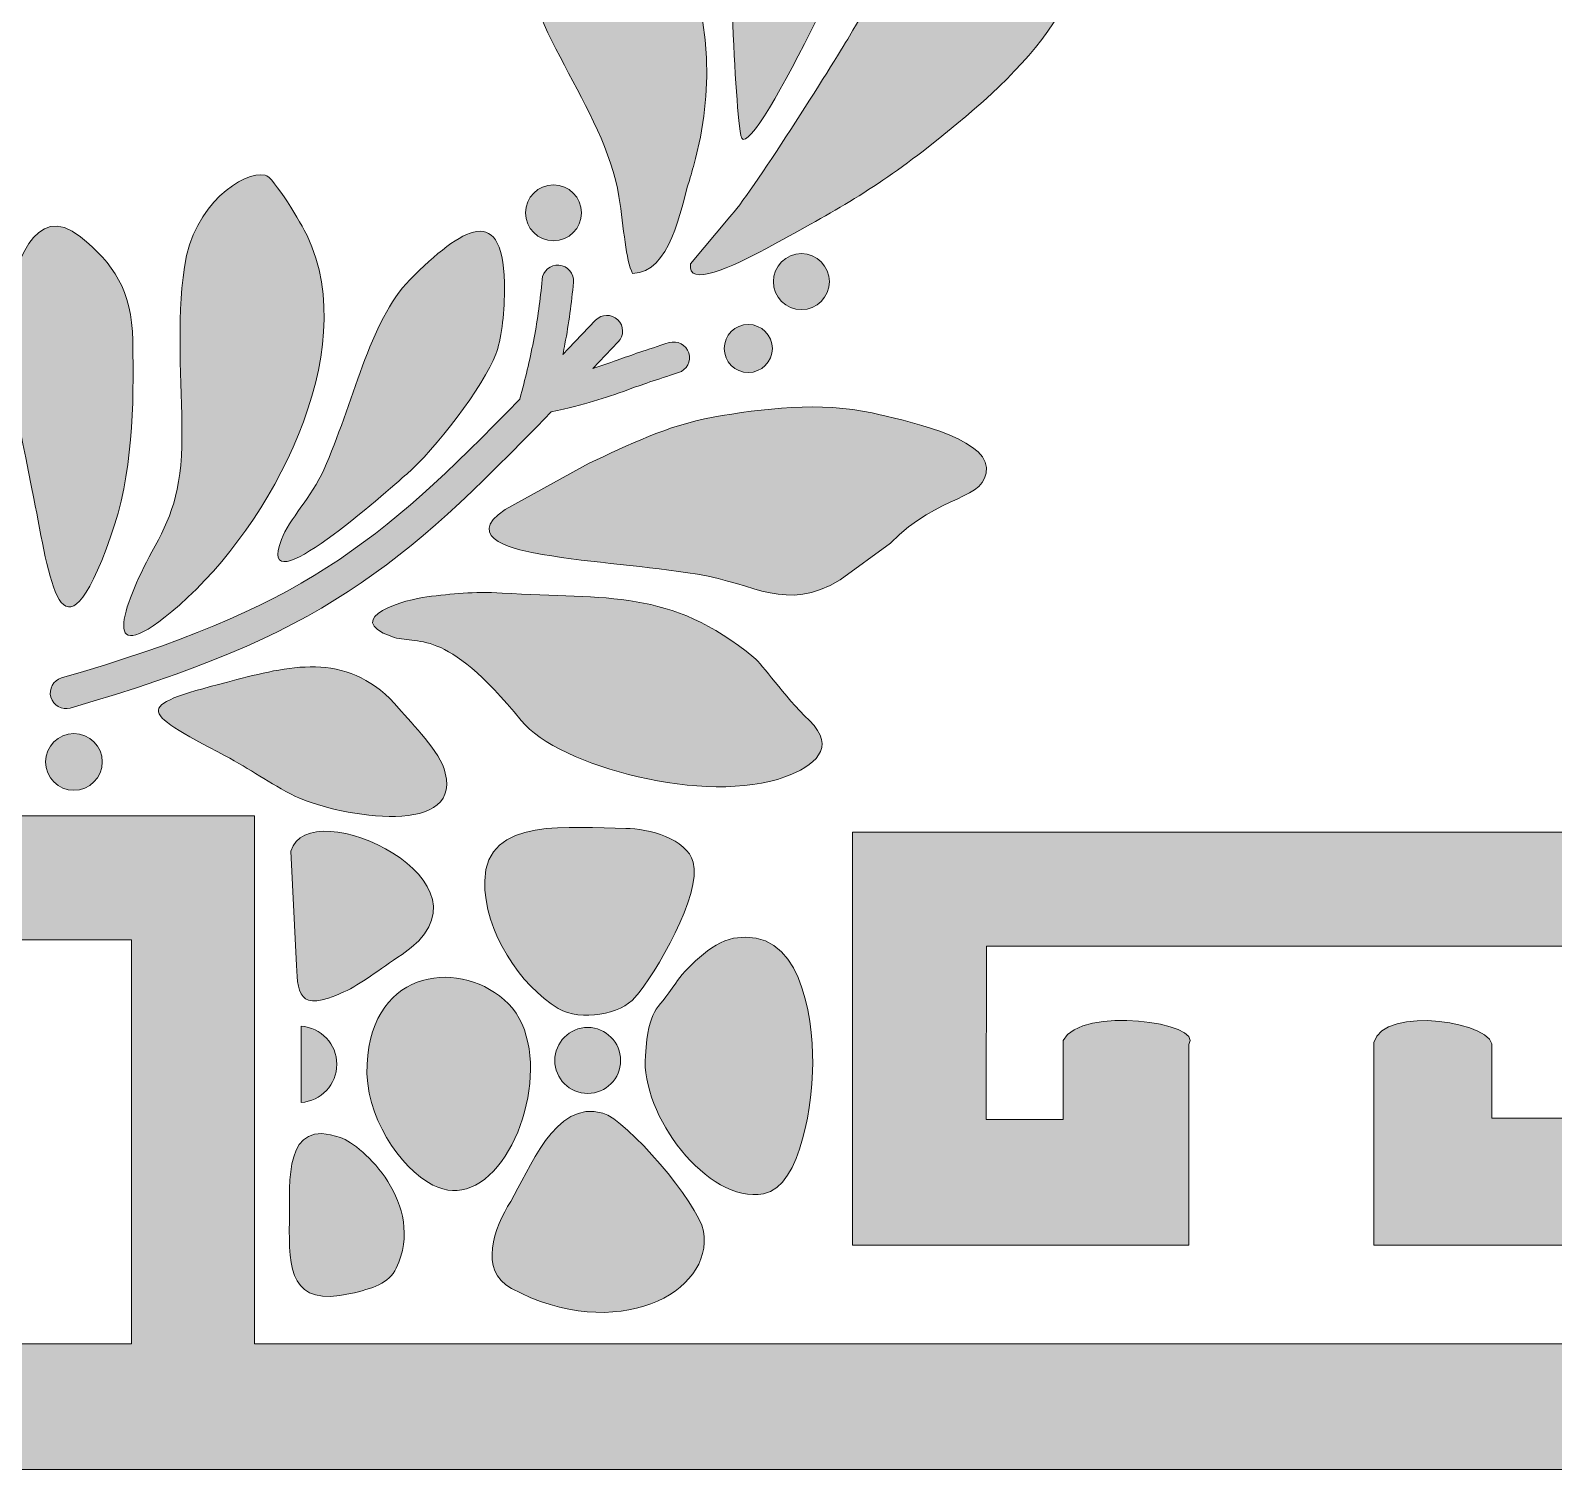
# Model space of a CAD drawing. Header units: inches. Extents: x -184 to 779, y -61 to 902.
# Drawn here: x 115 to 320.1, y -60.8 to 133 of the extents above; entities that cross this region are included whole.
import ezdxf

# ---------------------------------------------------------------- set-up
doc = ezdxf.new("R2010")
doc.units = ezdxf.units.IN
doc.header["$MEASUREMENT"] = 0
doc.layers.add('图层 1', color=7, linetype='Continuous')

# ---------------------------------------------------------------- blocks, each defined once
blk = doc.blocks.new('block 2')
at = {"layer": '图层 1', "true_color": 0xffffff}
h = blk.add_hatch(color=7, dxfattribs=at)
h.dxf.hatch_style = 2
edge = h.paths.add_edge_path()
edge.add_spline(control_points=[(145.19, 27.22), (145.19, 27.22), (75.01, 27.22), (75.01, 27.22), (80.39, 20.59), (79.81, 18.74), (81.5, 10.53), (81.5, 10.53), (128.64, 10.53), (128.64, 10.53), (128.64, 10.53), (128.64, -43.85), (128.64, -43.85), (128.64, -43.85), (-3.48, -43.85), (-3.48, -43.85), (-3.48, -43.85), (-3.48, -30.03), (-3.48, -30.03), (-3.48, -28.47), (-4.75, -27.2), (-6.31, -27.2), (-6.31, -27.2), (-15.21, -27.2), (-15.21, -27.2), (-16.77, -27.2), (-18.04, -28.47), (-18.04, -30.03), (-18.04, -30.03), (-18.04, -43.85), (-18.04, -43.85), (-18.04, -43.85), (-167.01, -43.85), (-167.01, -43.85), (-167.01, -43.85), (-167.01, 104.8), (-167.01, 104.8), (-167.01, 104.8), (-153.7, 104.8), (-153.7, 104.8), (-152.15, 104.8), (-150.88, 106.07), (-150.88, 107.62), (-150.88, 107.62), (-150.88, 116.54), (-150.88, 116.54), (-150.88, 118.08), (-152.15, 119.36), (-153.7, 119.36), (-153.7, 119.36), (-167.01, 119.36), (-167.01, 119.36), (-167.01, 119.36), (-167.01, 251.48), (-167.01, 251.48), (-167.01, 251.48), (-113.15, 251.48), (-113.15, 251.48), (-113.15, 251.48), (-113.15, 204.33), (-113.15, 204.33), (-104.94, 202.65), (-103.08, 203.23), (-96.46, 197.85), (-96.46, 197.85), (-96.46, 268.03), (-96.46, 268.03), (-96.46, 268.03), (-167.01, 268.03), (-167.01, 268.03), (-167.01, 268.03), (-167.01, 901.77), (-167.01, 901.77), (-167.01, 901.77), (-183.96, 901.77), (-183.96, 901.77), (-183.96, 901.77), (-183.96, -52.32), (-183.96, -52.32), (-183.96, -52.32), (-183.96, -60.8), (-183.96, -60.8), (-183.96, -60.8), (-175.49, -60.8), (-175.49, -60.8), (-175.49, -60.8), (778.94, -60.8), (778.94, -60.8), (778.94, -60.8), (778.94, -43.85), (778.94, -43.85), (778.94, -43.85), (145.19, -43.85), (145.19, -43.85), (145.19, -43.85), (145.19, 27.22), (145.19, 27.22)], knot_values=[0, 0, 0, 0, 1, 1, 1, 2, 2, 2, 3, 3, 3, 4, 4, 4, 5, 5, 5, 6, 6, 6, 7, 7, 7, 8, 8, 8, 9, 9, 9, 10, 10, 10, 11, 11, 11, 12, 12, 12, 13, 13, 13, 14, 14, 14, 15, 15, 15, 16, 16, 16, 17, 17, 17, 18, 18, 18, 19, 19, 19, 20, 20, 20, 21, 21, 21, 22, 22, 22, 23, 23, 23, 24, 24, 24, 25, 25, 25, 26, 26, 26, 27, 27, 27, 28, 28, 28, 29, 29, 29, 30, 30, 30, 31, 31, 31, 32, 32, 32, 32], degree=3, periodic=1)
h = blk.add_hatch(color=7, dxfattribs=at)
h.dxf.hatch_style = 2
edge = h.paths.add_edge_path()
edge.add_spline(control_points=[(71.97, 148.2), (79.83, 158.59), (87.25, 169.36), (95.6, 179.25), (100.18, 184.68), (104.87, 190.75), (109.4, 196.15), (115.44, 203.32), (121.42, 209.71), (128.37, 217.23), (130.55, 219.99), (133.39, 220.91), (132.86, 224.5), (127.17, 226.16), (125.23, 220.29), (122.49, 217.78), (119.26, 214.81), (105.06, 199.44), (102.95, 196.36), (98.54, 190.8), (93.96, 185.74), (89.41, 180.33), (75.35, 163.56), (60.12, 142.11), (48.06, 126.04), (24.26, 94.31), (8.22, 66.37), (-4.83, 29.39), (-7.44, 22), (-10, 14.62), (-12.77, 7.36), (-13.66, 5.03), (-15.2, -0.32), (-12.87, -2.15), (-11.55, -3.19), (-5.79, -2.79), (-3.79, -2.14), (-0.34, -1.03), (-0.52, 1.54), (0.69, 5.08), (6.06, 21.74), (11.18, 38.8), (17.63, 55.25), (21.27, 64.53), (25.34, 73.62), (30.1, 82.34), (38.05, 96.86), (46.34, 110.81), (55.26, 124.94), (60.35, 133.03), (66.2, 140.58), (71.97, 148.2)], knot_values=[0, 0, 0, 0, 1, 1, 1, 2, 2, 2, 3, 3, 3, 4, 4, 4, 5, 5, 5, 6, 6, 6, 7, 7, 7, 8, 8, 8, 9, 9, 9, 10, 10, 10, 11, 11, 11, 12, 12, 12, 13, 13, 13, 14, 14, 14, 15, 15, 15, 16, 16, 16, 17, 17, 17, 17], degree=3, periodic=1)
h = blk.add_hatch(color=7, dxfattribs=at)
h.dxf.hatch_style = 2
edge = h.paths.add_edge_path()
edge.add_spline(control_points=[(230.31, 154.82), (232.77, 161.44), (232.7, 166.25), (232.64, 173.12), (232.51, 186.1), (223.48, 209.52), (211.93, 183.31), (209.28, 177.29), (208.57, 165.81), (208.8, 155.9), (208.99, 148.42), (209.72, 124.34), (210.64, 118.85), (211.55, 113.48), (228.37, 149.62), (230.31, 154.82)], knot_values=[0, 0, 0, 0, 1, 1, 1, 2, 2, 2, 3, 3, 3, 4, 4, 4, 5, 5, 5, 5], degree=3, periodic=1)
h = blk.add_hatch(color=7, dxfattribs=at)
h.dxf.hatch_style = 2
edge = h.paths.add_edge_path()
edge.add_spline(control_points=[(258.99, 156.64), (258.99, 161.81), (259.53, 169.97), (252.04, 166.06), (246.43, 163.12), (243.43, 160.41), (239.88, 155.88), (236.14, 151.11), (230.33, 140.77), (225.27, 132.2), (223.15, 128.62), (211.69, 110.43), (209.18, 107.9), (209.18, 107.9), (203.9, 101.56), (203.9, 101.56), (203.33, 98.28), (209.53, 101.16), (214.03, 103.6), (222.7, 108.32), (228.16, 111.24), (235.9, 117.31), (250.02, 128.41), (258.99, 137.66), (258.99, 156.64)], knot_values=[0, 0, 0, 0, 1, 1, 1, 2, 2, 2, 3, 3, 3, 4, 4, 4, 5, 5, 5, 6, 6, 6, 7, 7, 7, 8, 8, 8, 8], degree=3, periodic=1)
h = blk.add_hatch(color=7, dxfattribs=at)
h.dxf.hatch_style = 2
edge = h.paths.add_edge_path()
edge.add_spline(control_points=[(196.09, 100.28), (201.16, 100.26), (202.52, 108.98), (203.73, 112.8), (204.04, 113.8), (204.32, 114.78), (204.57, 115.75), (212.54, 147.02), (186.64, 163.75), (182.95, 154.37), (181.9, 151.7), (181.23, 149.28), (181.17, 146.02), (180.95, 133.84), (192.31, 122.82), (194.25, 110.61), (194.93, 106.35), (195.16, 101.99), (196.09, 100.28)], knot_values=[0, 0, 0, 0, 1, 1, 1, 2, 2, 2, 3, 3, 3, 4, 4, 4, 5, 5, 5, 6, 6, 6, 6], degree=3, periodic=1)
h = blk.add_hatch(color=7, dxfattribs=at)
h.dxf.hatch_style = 2
edge = h.paths.add_edge_path()
edge.add_spline(control_points=[(135.08, 55.62), (147.37, 66.36), (159.82, 89.52), (152.28, 105.37), (151.61, 106.78), (147.75, 113.3), (146.63, 113.52), (143.69, 114.08), (136.98, 109.62), (135.75, 101.13), (134.67, 93.6), (135.42, 85.83), (135.42, 78.45), (135.42, 70.59), (133.83, 67.27), (131.39, 62.77), (127.5, 55.59), (123.9, 45.85), (135.08, 55.62)], knot_values=[0, 0, 0, 0, 1, 1, 1, 2, 2, 2, 3, 3, 3, 4, 4, 4, 5, 5, 5, 6, 6, 6, 6], degree=3, periodic=1)
h = blk.add_hatch(color=7, dxfattribs=at)
h.dxf.hatch_style = 2
edge = h.paths.add_edge_path()
edge.add_spline(control_points=[(181.67, 108.43), (181.67, 106.35), (183.36, 104.66), (185.44, 104.66), (187.52, 104.66), (189.21, 106.35), (189.21, 108.43), (189.21, 110.51), (187.52, 112.2), (185.44, 112.2), (183.36, 112.2), (181.67, 110.51), (181.67, 108.43)], knot_values=[0, 0, 0, 0, 1, 1, 1, 2, 2, 2, 3, 3, 3, 4, 4, 4, 4], degree=3, periodic=1)
h = blk.add_hatch(color=7, dxfattribs=at)
h.dxf.hatch_style = 2
edge = h.paths.add_edge_path()
edge.add_spline(control_points=[(125.83, 64.82), (128.83, 73.24), (128.97, 82.32), (128.81, 91.22), (128.69, 98.08), (126.19, 101.56), (121.79, 105.19), (115.58, 110.29), (112.75, 100.86), (111.88, 95.73), (111.14, 91.37), (113.6, 79.31), (115.49, 69.95), (117.57, 59.58), (119.07, 45.83), (125.83, 64.82)], knot_values=[0, 0, 0, 0, 1, 1, 1, 2, 2, 2, 3, 3, 3, 4, 4, 4, 5, 5, 5, 5], degree=3, periodic=1)
h = blk.add_hatch(color=7, dxfattribs=at)
h.dxf.hatch_style = 2
edge = h.paths.add_edge_path()
edge.add_spline(control_points=[(165.68, 73.23), (169.41, 76.41), (176.07, 85.17), (177.69, 89.41), (178.4, 91.26), (178.81, 94.6), (178.84, 97.9), (178.94, 110.26), (173.12, 106.43), (166.1, 99.41), (160.68, 94.01), (158.38, 82.42), (154.53, 73.84), (152.9, 70.2), (149.85, 67.15), (148.82, 64.45), (145.19, 54.91), (163.19, 71.11), (165.68, 73.23)], knot_values=[0, 0, 0, 0, 1, 1, 1, 2, 2, 2, 3, 3, 3, 4, 4, 4, 5, 5, 5, 6, 6, 6, 6], degree=3, periodic=1)
h = blk.add_hatch(color=7, dxfattribs=at)
h.dxf.hatch_style = 2
edge = h.paths.add_edge_path()
edge.add_spline(control_points=[(215.04, 99.16), (215.04, 97.09), (216.73, 95.39), (218.81, 95.39), (220.89, 95.39), (222.58, 97.09), (222.58, 99.16), (222.58, 101.24), (220.89, 102.93), (218.81, 102.93), (216.73, 102.92), (215.04, 101.24), (215.04, 99.16)], knot_values=[0, 0, 0, 0, 1, 1, 1, 2, 2, 2, 3, 3, 3, 4, 4, 4, 4], degree=3, periodic=1)
h = blk.add_hatch(color=7, dxfattribs=at)
h.dxf.hatch_style = 2
edge = h.paths.add_edge_path()
edge.add_spline(control_points=[(185.11, 81.62), (189.85, 82.61), (192.2, 83.45), (195.44, 84.6), (197.24, 85.25), (199.33, 85.99), (202.27, 86.91), (203.38, 87.25), (204, 88.44), (203.65, 89.56), (203.31, 90.67), (202.12, 91.29), (201.01, 90.95), (197.95, 89.99), (195.84, 89.24), (194.03, 88.6), (192.86, 88.18), (191.81, 87.81), (190.72, 87.45), (190.72, 87.45), (194.15, 91.04), (194.15, 91.04), (194.96, 91.88), (194.94, 93.22), (194.1, 94.03), (193.25, 94.84), (191.92, 94.82), (191.11, 93.97), (191.11, 93.97), (187.46, 90.16), (187.46, 90.16), (187.46, 90.16), (186.7, 89.37), (186.7, 89.37), (186.8, 89.85), (186.89, 90.32), (186.98, 90.79), (187.5, 93.52), (187.89, 96.27), (188.12, 99.08), (188.22, 100.25), (187.35, 101.27), (186.18, 101.37), (185.02, 101.46), (183.99, 100.6), (183.9, 99.43), (183.68, 96.73), (183.31, 94.12), (182.83, 91.58), (182.34, 89.02), (181.74, 86.47), (181.05, 83.91), (181.05, 83.91), (180.9, 83.34), (180.9, 83.34), (161.86, 63.69), (151.3, 55.05), (119.22, 45.8), (118.11, 45.48), (117.46, 44.32), (117.78, 43.2), (118.1, 42.07), (119.26, 41.43), (120.39, 41.75), (154.22, 51.5), (164.78, 60.54), (185.11, 81.62)], knot_values=[0, 0, 0, 0, 1, 1, 1, 2, 2, 2, 3, 3, 3, 4, 4, 4, 5, 5, 5, 6, 6, 6, 7, 7, 7, 8, 8, 8, 9, 9, 9, 10, 10, 10, 11, 11, 11, 12, 12, 12, 13, 13, 13, 14, 14, 14, 15, 15, 15, 16, 16, 16, 17, 17, 17, 18, 18, 18, 19, 19, 19, 20, 20, 20, 21, 21, 21, 22, 22, 22, 22], degree=3, periodic=1)
h = blk.add_hatch(color=7, dxfattribs=at)
h.dxf.hatch_style = 2
edge = h.paths.add_edge_path()
edge.add_spline(control_points=[(211.66, 93.4), (209.87, 93.4), (208.42, 91.94), (208.42, 90.16), (208.42, 88.38), (209.87, 86.92), (211.66, 86.92), (213.44, 86.92), (214.9, 88.38), (214.9, 90.16), (214.9, 91.94), (213.44, 93.4), (211.66, 93.4)], knot_values=[0, 0, 0, 0, 1, 1, 1, 2, 2, 2, 3, 3, 3, 4, 4, 4, 4], degree=3, periodic=1)
h = blk.add_hatch(color=7, dxfattribs=at)
h.dxf.hatch_style = 2
edge = h.paths.add_edge_path()
edge.add_spline(control_points=[(230.79, 63.93), (237.34, 70.73), (243.9, 69.62), (243.71, 74.14), (243.55, 78.16), (232.61, 80.53), (228.35, 81.48), (221.48, 83.02), (213.47, 82.08), (206.92, 80.9), (200.64, 79.76), (195.53, 77.18), (190.26, 74.7), (190.26, 74.7), (178.92, 68.48), (178.92, 68.48), (173.08, 64.57), (180.65, 62.97), (183.9, 62.43), (190.87, 61.27), (198.02, 60.87), (204.82, 59.77), (212.68, 58.5), (216.61, 54.59), (224.03, 58.99), (224.03, 58.99), (230.79, 63.93), (230.79, 63.93)], knot_values=[0, 0, 0, 0, 1, 1, 1, 2, 2, 2, 3, 3, 3, 4, 4, 4, 5, 5, 5, 6, 6, 6, 7, 7, 7, 8, 8, 8, 9, 9, 9, 9], degree=3, periodic=1)
h = blk.add_hatch(color=7, dxfattribs=at)
h.dxf.hatch_style = 2
edge = h.paths.add_edge_path()
edge.add_spline(control_points=[(219.89, 40.06), (216.37, 43.47), (213.57, 47.61), (212.43, 48.54), (201.07, 57.88), (192.78, 56.38), (178.53, 57.23), (174.57, 57.46), (171.91, 57.13), (168.37, 56.73), (165.84, 56.43), (156.67, 53.87), (163.66, 51.36), (167.17, 50.12), (170.6, 52.98), (181.1, 40.07), (186.17, 33.83), (206.14, 28.6), (216.6, 32.48), (220.49, 33.92), (223.69, 36.37), (219.89, 40.06)], knot_values=[0, 0, 0, 0, 1, 1, 1, 2, 2, 2, 3, 3, 3, 4, 4, 4, 5, 5, 5, 6, 6, 6, 7, 7, 7, 7], degree=3, periodic=1)
h = blk.add_hatch(color=7, dxfattribs=at)
h.dxf.hatch_style = 2
edge = h.paths.add_edge_path()
edge.add_spline(control_points=[(141.25, 35.31), (144.61, 33.53), (147.16, 31.64), (150.7, 29.85), (155.18, 27.58), (173.1, 23.87), (170.88, 32.99), (170.16, 35.96), (166.43, 39.56), (164.64, 41.68), (158.12, 49.4), (150.33, 47.51), (142.81, 45.57), (128.79, 41.96), (129.25, 41.67), (141.25, 35.31)], knot_values=[0, 0, 0, 0, 1, 1, 1, 2, 2, 2, 3, 3, 3, 4, 4, 4, 5, 5, 5, 5], degree=3, periodic=1)
h = blk.add_hatch(color=7, dxfattribs=at)
h.dxf.hatch_style = 2
edge = h.paths.add_edge_path()
edge.add_spline(control_points=[(117.06, 34.5), (117.06, 32.38), (118.77, 30.67), (120.88, 30.67), (122.98, 30.67), (124.7, 32.38), (124.7, 34.5), (124.7, 36.6), (122.98, 38.31), (120.88, 38.31), (118.77, 38.31), (117.06, 36.59), (117.06, 34.5)], knot_values=[0, 0, 0, 0, 1, 1, 1, 2, 2, 2, 3, 3, 3, 4, 4, 4, 4], degree=3, periodic=1)
h = blk.add_hatch(color=7, dxfattribs=at)
h.dxf.hatch_style = 2
edge = h.paths.add_edge_path()
edge.add_spline(control_points=[(165.06, 8.58), (179.52, 18.16), (152.32, 30.72), (150.1, 22.47), (150.1, 22.47), (150.79, 7.99), (150.79, 7.99), (151.01, 3.31), (150.92, 0.58), (157.24, 3.52), (159.54, 4.58), (161.88, 6.47), (165.06, 8.58)], knot_values=[0, 0, 0, 0, 1, 1, 1, 2, 2, 2, 3, 3, 3, 4, 4, 4, 4], degree=3, periodic=1)
h = blk.add_hatch(color=7, dxfattribs=at)
h.dxf.hatch_style = 2
edge = h.paths.add_edge_path()
edge.add_spline(control_points=[(204.25, 21), (203.38, 24.13), (198.24, 25.54), (195.16, 25.54), (187.82, 25.54), (176.33, 27.27), (176.18, 18.49), (176.06, 11.62), (181.01, 4.36), (186.08, 1.29), (189.14, -0.57), (194.56, 0.6), (196.4, 2.75), (199.19, 6), (205.46, 16.65), (204.25, 21)], knot_values=[0, 0, 0, 0, 1, 1, 1, 2, 2, 2, 3, 3, 3, 4, 4, 4, 5, 5, 5, 5], degree=3, periodic=1)
h = blk.add_hatch(color=7, dxfattribs=at)
h.dxf.hatch_style = 2
edge = h.paths.add_edge_path()
edge.add_spline(control_points=[(295.87, -3.31), (295.87, -3.31), (295.87, -30.59), (295.87, -30.59), (295.87, -30.59), (346.46, -30.59), (346.46, -30.59), (346.46, -30.59), (346.46, 25.02), (346.46, 25.02), (346.46, 25.02), (225.7, 25.02), (225.7, 25.02), (225.7, 25.02), (225.7, -30.59), (225.7, -30.59), (225.7, -30.59), (270.98, -30.59), (270.98, -30.59), (270.98, -30.59), (270.98, -3.57), (270.98, -3.57), (273.05, -0.58), (256.47, 1.71), (254.03, -3.04), (254.03, -3.04), (254.03, -13.64), (254.03, -13.64), (254.03, -13.64), (243.7, -13.64), (243.7, -13.64), (243.7, -13.64), (243.71, 9.67), (243.71, 9.67), (243.71, 9.67), (331.89, 9.67), (331.89, 9.67), (331.89, 9.67), (331.89, -13.5), (331.89, -13.5), (331.89, -13.5), (311.76, -13.5), (311.76, -13.5), (311.76, -13.5), (311.76, -4.1), (311.76, -4.1), (312.81, -0.57), (297.02, 1.85), (295.87, -3.31)], knot_values=[0, 0, 0, 0, 1, 1, 1, 2, 2, 2, 3, 3, 3, 4, 4, 4, 5, 5, 5, 6, 6, 6, 7, 7, 7, 8, 8, 8, 9, 9, 9, 10, 10, 10, 11, 11, 11, 12, 12, 12, 13, 13, 13, 14, 14, 14, 15, 15, 15, 16, 16, 16, 16], degree=3, periodic=1)
h = blk.add_hatch(color=7, dxfattribs=at)
h.dxf.hatch_style = 2
edge = h.paths.add_edge_path()
edge.add_spline(control_points=[(213.69, -23.66), (218.94, -22.71), (220.33, -10.77), (220.33, -6.12), (220.33, 0.57), (218.64, 12.43), (209.67, 10.74), (206.64, 10.17), (203.03, 6.43), (201.9, 4.72), (199.17, 0.59), (198.34, 1.6), (197.81, -5.07), (197.17, -12.96), (206.13, -25.02), (213.69, -23.66)], knot_values=[0, 0, 0, 0, 1, 1, 1, 2, 2, 2, 3, 3, 3, 4, 4, 4, 5, 5, 5, 5], degree=3, periodic=1)
h = blk.add_hatch(color=7, dxfattribs=at)
h.dxf.hatch_style = 2
edge = h.paths.add_edge_path()
edge.add_spline(control_points=[(169.22, -22.49), (171.01, -23.41), (172.73, -23.42), (174.31, -22.79), (181.35, -19.97), (185.5, -4.27), (179.37, 1.92), (173.34, 8.02), (160.94, 6.92), (160.34, -6.23), (160.01, -13.16), (164.71, -20.19), (169.22, -22.49)], knot_values=[0, 0, 0, 0, 1, 1, 1, 2, 2, 2, 3, 3, 3, 4, 4, 4, 4], degree=3, periodic=1)
h = blk.add_hatch(color=7, dxfattribs=at)
h.dxf.hatch_style = 2
edge = h.paths.add_edge_path()
edge.add_spline(control_points=[(151.46, -11.36), (154.15, -11.2), (156.27, -8.96), (156.27, -6.23), (156.27, -3.5), (154.15, -1.27), (151.46, -1.1), (151.46, -1.1), (151.46, -11.36), (151.46, -11.36)], knot_values=[0, 0, 0, 0, 1, 1, 1, 2, 2, 2, 3, 3, 3, 3], degree=3, periodic=1)
h = blk.add_hatch(color=7, dxfattribs=at)
h.dxf.hatch_style = 2
edge = h.paths.add_edge_path()
edge.add_spline(control_points=[(185.61, -5.72), (185.61, -8.15), (187.6, -10.15), (190.05, -10.15), (192.49, -10.15), (194.48, -8.16), (194.48, -5.72), (194.48, -3.27), (192.49, -1.27), (190.05, -1.27), (187.6, -1.27), (185.61, -3.27), (185.61, -5.72)], knot_values=[0, 0, 0, 0, 1, 1, 1, 2, 2, 2, 3, 3, 3, 4, 4, 4, 4], degree=3, periodic=1)
h = blk.add_hatch(color=7, dxfattribs=at)
h.dxf.hatch_style = 2
edge = h.paths.add_edge_path()
edge.add_spline(control_points=[(179.77, -36.4), (193.89, -43.98), (207.08, -36.95), (205.62, -28.69), (204.95, -24.9), (195.26, -13.71), (192.1, -12.79), (185.58, -10.89), (182.17, -20.63), (179.68, -24.68), (177.49, -28.24), (175.29, -34), (179.77, -36.4)], knot_values=[0, 0, 0, 0, 1, 1, 1, 2, 2, 2, 3, 3, 3, 4, 4, 4, 4], degree=3, periodic=1)
h = blk.add_hatch(color=7, dxfattribs=at)
h.dxf.hatch_style = 2
edge = h.paths.add_edge_path()
edge.add_spline(control_points=[(158.12, -37.11), (161.06, -36.43), (163.32, -35.71), (164.27, -33.69), (168.34, -25.03), (159.71, -17.12), (156.79, -16.09), (149.05, -13.36), (149.97, -21.93), (149.89, -27.4), (149.79, -33.9), (150.04, -38.97), (158.12, -37.11)], knot_values=[0, 0, 0, 0, 1, 1, 1, 2, 2, 2, 3, 3, 3, 4, 4, 4, 4], degree=3, periodic=1)
at = {"layer": '图层 1', "lineweight": 0}
for points, knots in [([(145.19, 27.22), (145.19, 27.22), (75.01, 27.22), (75.01, 27.22), (80.39, 20.59), (79.81, 18.74), (81.5, 10.53), (81.5, 10.53), (128.64, 10.53), (128.64, 10.53), (128.64, 10.53), (128.64, -43.85), (128.64, -43.85), (128.64, -43.85), (-3.48, -43.85), (-3.48, -43.85), (-3.48, -43.85), (-3.48, -30.03), (-3.48, -30.03), (-3.48, -28.47), (-4.75, -27.2), (-6.31, -27.2), (-6.31, -27.2), (-15.21, -27.2), (-15.21, -27.2), (-16.77, -27.2), (-18.04, -28.47), (-18.04, -30.03), (-18.04, -30.03), (-18.04, -43.85), (-18.04, -43.85), (-18.04, -43.85), (-167.01, -43.85), (-167.01, -43.85), (-167.01, -43.85), (-167.01, 104.8), (-167.01, 104.8), (-167.01, 104.8), (-153.7, 104.8), (-153.7, 104.8), (-152.15, 104.8), (-150.88, 106.07), (-150.88, 107.62), (-150.88, 107.62), (-150.88, 116.54), (-150.88, 116.54), (-150.88, 118.08), (-152.15, 119.36), (-153.7, 119.36), (-153.7, 119.36), (-167.01, 119.36), (-167.01, 119.36), (-167.01, 119.36), (-167.01, 251.48), (-167.01, 251.48), (-167.01, 251.48), (-113.15, 251.48), (-113.15, 251.48), (-113.15, 251.48), (-113.15, 204.33), (-113.15, 204.33), (-104.94, 202.65), (-103.08, 203.23), (-96.46, 197.85), (-96.46, 197.85), (-96.46, 268.03), (-96.46, 268.03), (-96.46, 268.03), (-167.01, 268.03), (-167.01, 268.03), (-167.01, 268.03), (-167.01, 901.77), (-167.01, 901.77), (-167.01, 901.77), (-183.96, 901.77), (-183.96, 901.77), (-183.96, 901.77), (-183.96, -52.32), (-183.96, -52.32), (-183.96, -52.32), (-183.96, -60.8), (-183.96, -60.8), (-183.96, -60.8), (-175.49, -60.8), (-175.49, -60.8), (-175.49, -60.8), (778.94, -60.8), (778.94, -60.8), (778.94, -60.8), (778.94, -43.85), (778.94, -43.85), (778.94, -43.85), (145.19, -43.85), (145.19, -43.85), (145.19, -43.85), (145.19, 27.22), (145.19, 27.22)], [0, 0, 0, 0, 1, 1, 1, 2, 2, 2, 3, 3, 3, 4, 4, 4, 5, 5, 5, 6, 6, 6, 7, 7, 7, 8, 8, 8, 9, 9, 9, 10, 10, 10, 11, 11, 11, 12, 12, 12, 13, 13, 13, 14, 14, 14, 15, 15, 15, 16, 16, 16, 17, 17, 17, 18, 18, 18, 19, 19, 19, 20, 20, 20, 21, 21, 21, 22, 22, 22, 23, 23, 23, 24, 24, 24, 25, 25, 25, 26, 26, 26, 27, 27, 27, 28, 28, 28, 29, 29, 29, 30, 30, 30, 31, 31, 31, 32, 32, 32, 32]), ([(71.97, 148.2), (79.83, 158.59), (87.25, 169.36), (95.6, 179.25), (100.18, 184.68), (104.87, 190.75), (109.4, 196.15), (115.44, 203.32), (121.42, 209.71), (128.37, 217.23), (130.55, 219.99), (133.39, 220.91), (132.86, 224.5), (127.17, 226.16), (125.23, 220.29), (122.49, 217.78), (119.26, 214.81), (105.06, 199.44), (102.95, 196.36), (98.54, 190.8), (93.96, 185.74), (89.41, 180.33), (75.35, 163.56), (60.12, 142.11), (48.06, 126.04), (24.26, 94.31), (8.22, 66.37), (-4.83, 29.39), (-7.44, 22), (-10, 14.62), (-12.77, 7.36), (-13.66, 5.03), (-15.2, -0.32), (-12.87, -2.15), (-11.55, -3.19), (-5.79, -2.79), (-3.79, -2.14), (-0.34, -1.03), (-0.52, 1.54), (0.69, 5.08), (6.06, 21.74), (11.18, 38.8), (17.63, 55.25), (21.27, 64.53), (25.34, 73.62), (30.1, 82.34), (38.05, 96.86), (46.34, 110.81), (55.26, 124.94), (60.35, 133.03), (66.2, 140.58), (71.97, 148.2)], [0, 0, 0, 0, 1, 1, 1, 2, 2, 2, 3, 3, 3, 4, 4, 4, 5, 5, 5, 6, 6, 6, 7, 7, 7, 8, 8, 8, 9, 9, 9, 10, 10, 10, 11, 11, 11, 12, 12, 12, 13, 13, 13, 14, 14, 14, 15, 15, 15, 16, 16, 16, 17, 17, 17, 17]), ([(230.31, 154.82), (232.77, 161.44), (232.7, 166.25), (232.64, 173.12), (232.51, 186.1), (223.48, 209.52), (211.93, 183.31), (209.28, 177.29), (208.57, 165.81), (208.8, 155.9), (208.99, 148.42), (209.72, 124.34), (210.64, 118.85), (211.55, 113.48), (228.37, 149.62), (230.31, 154.82)], [0, 0, 0, 0, 1, 1, 1, 2, 2, 2, 3, 3, 3, 4, 4, 4, 5, 5, 5, 5]), ([(258.99, 156.64), (258.99, 161.81), (259.53, 169.97), (252.04, 166.06), (246.43, 163.12), (243.43, 160.41), (239.88, 155.88), (236.14, 151.11), (230.33, 140.77), (225.27, 132.2), (223.15, 128.62), (211.69, 110.43), (209.18, 107.9), (209.18, 107.9), (203.9, 101.56), (203.9, 101.56), (203.33, 98.28), (209.53, 101.16), (214.03, 103.6), (222.7, 108.32), (228.16, 111.24), (235.9, 117.31), (250.02, 128.41), (258.99, 137.66), (258.99, 156.64)], [0, 0, 0, 0, 1, 1, 1, 2, 2, 2, 3, 3, 3, 4, 4, 4, 5, 5, 5, 6, 6, 6, 7, 7, 7, 8, 8, 8, 8]), ([(196.09, 100.28), (201.16, 100.26), (202.52, 108.98), (203.73, 112.8), (204.04, 113.8), (204.32, 114.78), (204.57, 115.75), (212.54, 147.02), (186.64, 163.75), (182.95, 154.37), (181.9, 151.7), (181.23, 149.28), (181.17, 146.02), (180.95, 133.84), (192.31, 122.82), (194.25, 110.61), (194.93, 106.35), (195.16, 101.99), (196.09, 100.28)], [0, 0, 0, 0, 1, 1, 1, 2, 2, 2, 3, 3, 3, 4, 4, 4, 5, 5, 5, 6, 6, 6, 6]), ([(135.08, 55.62), (147.37, 66.36), (159.82, 89.52), (152.28, 105.37), (151.61, 106.78), (147.75, 113.3), (146.63, 113.52), (143.69, 114.08), (136.98, 109.62), (135.75, 101.13), (134.67, 93.6), (135.42, 85.83), (135.42, 78.45), (135.42, 70.59), (133.83, 67.27), (131.39, 62.77), (127.5, 55.59), (123.9, 45.85), (135.08, 55.62)], [0, 0, 0, 0, 1, 1, 1, 2, 2, 2, 3, 3, 3, 4, 4, 4, 5, 5, 5, 6, 6, 6, 6]), ([(181.67, 108.43), (181.67, 106.35), (183.36, 104.66), (185.44, 104.66), (187.52, 104.66), (189.21, 106.35), (189.21, 108.43), (189.21, 110.51), (187.52, 112.2), (185.44, 112.2), (183.36, 112.2), (181.67, 110.51), (181.67, 108.43)], [0, 0, 0, 0, 1, 1, 1, 2, 2, 2, 3, 3, 3, 4, 4, 4, 4]), ([(125.83, 64.82), (128.83, 73.24), (128.97, 82.32), (128.81, 91.22), (128.69, 98.08), (126.19, 101.56), (121.79, 105.19), (115.58, 110.29), (112.75, 100.86), (111.88, 95.73), (111.14, 91.37), (113.6, 79.31), (115.49, 69.95), (117.57, 59.58), (119.07, 45.83), (125.83, 64.82)], [0, 0, 0, 0, 1, 1, 1, 2, 2, 2, 3, 3, 3, 4, 4, 4, 5, 5, 5, 5]), ([(165.68, 73.23), (169.41, 76.41), (176.07, 85.17), (177.69, 89.41), (178.4, 91.26), (178.81, 94.6), (178.84, 97.9), (178.94, 110.26), (173.12, 106.43), (166.1, 99.41), (160.68, 94.01), (158.38, 82.42), (154.53, 73.84), (152.9, 70.2), (149.85, 67.15), (148.82, 64.45), (145.19, 54.91), (163.19, 71.11), (165.68, 73.23)], [0, 0, 0, 0, 1, 1, 1, 2, 2, 2, 3, 3, 3, 4, 4, 4, 5, 5, 5, 6, 6, 6, 6]), ([(215.04, 99.16), (215.04, 97.09), (216.73, 95.39), (218.81, 95.39), (220.89, 95.39), (222.58, 97.09), (222.58, 99.16), (222.58, 101.24), (220.89, 102.93), (218.81, 102.93), (216.73, 102.92), (215.04, 101.24), (215.04, 99.16)], [0, 0, 0, 0, 1, 1, 1, 2, 2, 2, 3, 3, 3, 4, 4, 4, 4]), ([(185.11, 81.62), (189.85, 82.61), (192.2, 83.45), (195.44, 84.6), (197.24, 85.25), (199.33, 85.99), (202.27, 86.91), (203.38, 87.25), (204, 88.44), (203.65, 89.56), (203.31, 90.67), (202.12, 91.29), (201.01, 90.95), (197.95, 89.99), (195.84, 89.24), (194.03, 88.6), (192.86, 88.18), (191.81, 87.81), (190.72, 87.45), (190.72, 87.45), (194.15, 91.04), (194.15, 91.04), (194.96, 91.88), (194.94, 93.22), (194.1, 94.03), (193.25, 94.84), (191.92, 94.82), (191.11, 93.97), (191.11, 93.97), (187.46, 90.16), (187.46, 90.16), (187.46, 90.16), (186.7, 89.37), (186.7, 89.37), (186.8, 89.85), (186.89, 90.32), (186.98, 90.79), (187.5, 93.52), (187.89, 96.27), (188.12, 99.08), (188.22, 100.25), (187.35, 101.27), (186.18, 101.37), (185.02, 101.46), (183.99, 100.6), (183.9, 99.43), (183.68, 96.73), (183.31, 94.12), (182.83, 91.58), (182.34, 89.02), (181.74, 86.47), (181.05, 83.91), (181.05, 83.91), (180.9, 83.34), (180.9, 83.34), (161.86, 63.69), (151.3, 55.05), (119.22, 45.8), (118.11, 45.48), (117.46, 44.32), (117.78, 43.2), (118.1, 42.07), (119.26, 41.43), (120.39, 41.75), (154.22, 51.5), (164.78, 60.54), (185.11, 81.62)], [0, 0, 0, 0, 1, 1, 1, 2, 2, 2, 3, 3, 3, 4, 4, 4, 5, 5, 5, 6, 6, 6, 7, 7, 7, 8, 8, 8, 9, 9, 9, 10, 10, 10, 11, 11, 11, 12, 12, 12, 13, 13, 13, 14, 14, 14, 15, 15, 15, 16, 16, 16, 17, 17, 17, 18, 18, 18, 19, 19, 19, 20, 20, 20, 21, 21, 21, 22, 22, 22, 22]), ([(211.66, 93.4), (209.87, 93.4), (208.42, 91.94), (208.42, 90.16), (208.42, 88.38), (209.87, 86.92), (211.66, 86.92), (213.44, 86.92), (214.9, 88.38), (214.9, 90.16), (214.9, 91.94), (213.44, 93.4), (211.66, 93.4)], [0, 0, 0, 0, 1, 1, 1, 2, 2, 2, 3, 3, 3, 4, 4, 4, 4]), ([(230.79, 63.93), (237.34, 70.73), (243.9, 69.62), (243.71, 74.14), (243.55, 78.16), (232.61, 80.53), (228.35, 81.48), (221.48, 83.02), (213.47, 82.08), (206.92, 80.9), (200.64, 79.76), (195.53, 77.18), (190.26, 74.7), (190.26, 74.7), (178.92, 68.48), (178.92, 68.48), (173.08, 64.57), (180.65, 62.97), (183.9, 62.43), (190.87, 61.27), (198.02, 60.87), (204.82, 59.77), (212.68, 58.5), (216.61, 54.59), (224.03, 58.99), (224.03, 58.99), (230.79, 63.93), (230.79, 63.93)], [0, 0, 0, 0, 1, 1, 1, 2, 2, 2, 3, 3, 3, 4, 4, 4, 5, 5, 5, 6, 6, 6, 7, 7, 7, 8, 8, 8, 9, 9, 9, 9]), ([(219.89, 40.06), (216.37, 43.47), (213.57, 47.61), (212.43, 48.54), (201.07, 57.88), (192.78, 56.38), (178.53, 57.23), (174.57, 57.46), (171.91, 57.13), (168.37, 56.73), (165.84, 56.43), (156.67, 53.87), (163.66, 51.36), (167.17, 50.12), (170.6, 52.98), (181.1, 40.07), (186.17, 33.83), (206.14, 28.6), (216.6, 32.48), (220.49, 33.92), (223.69, 36.37), (219.89, 40.06)], [0, 0, 0, 0, 1, 1, 1, 2, 2, 2, 3, 3, 3, 4, 4, 4, 5, 5, 5, 6, 6, 6, 7, 7, 7, 7]), ([(141.25, 35.31), (144.61, 33.53), (147.16, 31.64), (150.7, 29.85), (155.18, 27.58), (173.1, 23.87), (170.88, 32.99), (170.16, 35.96), (166.43, 39.56), (164.64, 41.68), (158.12, 49.4), (150.33, 47.51), (142.81, 45.57), (128.79, 41.96), (129.25, 41.67), (141.25, 35.31)], [0, 0, 0, 0, 1, 1, 1, 2, 2, 2, 3, 3, 3, 4, 4, 4, 5, 5, 5, 5]), ([(117.06, 34.5), (117.06, 32.38), (118.77, 30.67), (120.88, 30.67), (122.98, 30.67), (124.7, 32.38), (124.7, 34.5), (124.7, 36.6), (122.98, 38.31), (120.88, 38.31), (118.77, 38.31), (117.06, 36.59), (117.06, 34.5)], [0, 0, 0, 0, 1, 1, 1, 2, 2, 2, 3, 3, 3, 4, 4, 4, 4]), ([(165.06, 8.58), (179.52, 18.16), (152.32, 30.72), (150.1, 22.47), (150.1, 22.47), (150.79, 7.99), (150.79, 7.99), (151.01, 3.31), (150.92, 0.58), (157.24, 3.52), (159.54, 4.58), (161.88, 6.47), (165.06, 8.58)], [0, 0, 0, 0, 1, 1, 1, 2, 2, 2, 3, 3, 3, 4, 4, 4, 4]), ([(204.25, 21), (203.38, 24.13), (198.24, 25.54), (195.16, 25.54), (187.82, 25.54), (176.33, 27.27), (176.18, 18.49), (176.06, 11.62), (181.01, 4.36), (186.08, 1.29), (189.14, -0.57), (194.56, 0.6), (196.4, 2.75), (199.19, 6), (205.46, 16.65), (204.25, 21)], [0, 0, 0, 0, 1, 1, 1, 2, 2, 2, 3, 3, 3, 4, 4, 4, 5, 5, 5, 5]), ([(295.87, -3.31), (295.87, -3.31), (295.87, -30.59), (295.87, -30.59), (295.87, -30.59), (346.46, -30.59), (346.46, -30.59), (346.46, -30.59), (346.46, 25.02), (346.46, 25.02), (346.46, 25.02), (225.7, 25.02), (225.7, 25.02), (225.7, 25.02), (225.7, -30.59), (225.7, -30.59), (225.7, -30.59), (270.98, -30.59), (270.98, -30.59), (270.98, -30.59), (270.98, -3.57), (270.98, -3.57), (273.05, -0.58), (256.47, 1.71), (254.03, -3.04), (254.03, -3.04), (254.03, -13.64), (254.03, -13.64), (254.03, -13.64), (243.7, -13.64), (243.7, -13.64), (243.7, -13.64), (243.71, 9.67), (243.71, 9.67), (243.71, 9.67), (331.89, 9.67), (331.89, 9.67), (331.89, 9.67), (331.89, -13.5), (331.89, -13.5), (331.89, -13.5), (311.76, -13.5), (311.76, -13.5), (311.76, -13.5), (311.76, -4.1), (311.76, -4.1), (312.81, -0.57), (297.02, 1.85), (295.87, -3.31)], [0, 0, 0, 0, 1, 1, 1, 2, 2, 2, 3, 3, 3, 4, 4, 4, 5, 5, 5, 6, 6, 6, 7, 7, 7, 8, 8, 8, 9, 9, 9, 10, 10, 10, 11, 11, 11, 12, 12, 12, 13, 13, 13, 14, 14, 14, 15, 15, 15, 16, 16, 16, 16]), ([(213.69, -23.66), (218.94, -22.71), (220.33, -10.77), (220.33, -6.12), (220.33, 0.57), (218.64, 12.43), (209.67, 10.74), (206.64, 10.17), (203.03, 6.43), (201.9, 4.72), (199.17, 0.59), (198.34, 1.6), (197.81, -5.07), (197.17, -12.96), (206.13, -25.02), (213.69, -23.66)], [0, 0, 0, 0, 1, 1, 1, 2, 2, 2, 3, 3, 3, 4, 4, 4, 5, 5, 5, 5]), ([(169.22, -22.49), (171.01, -23.41), (172.73, -23.42), (174.31, -22.79), (181.35, -19.97), (185.5, -4.27), (179.37, 1.92), (173.34, 8.02), (160.94, 6.92), (160.34, -6.23), (160.01, -13.16), (164.71, -20.19), (169.22, -22.49)], [0, 0, 0, 0, 1, 1, 1, 2, 2, 2, 3, 3, 3, 4, 4, 4, 4]), ([(151.46, -11.36), (154.15, -11.2), (156.27, -8.96), (156.27, -6.23), (156.27, -3.5), (154.15, -1.27), (151.46, -1.1), (151.46, -1.1), (151.46, -11.36), (151.46, -11.36)], [0, 0, 0, 0, 1, 1, 1, 2, 2, 2, 3, 3, 3, 3]), ([(185.61, -5.72), (185.61, -8.15), (187.6, -10.15), (190.05, -10.15), (192.49, -10.15), (194.48, -8.16), (194.48, -5.72), (194.48, -3.27), (192.49, -1.27), (190.05, -1.27), (187.6, -1.27), (185.61, -3.27), (185.61, -5.72)], [0, 0, 0, 0, 1, 1, 1, 2, 2, 2, 3, 3, 3, 4, 4, 4, 4]), ([(179.77, -36.4), (193.89, -43.98), (207.08, -36.95), (205.62, -28.69), (204.95, -24.9), (195.26, -13.71), (192.1, -12.79), (185.58, -10.89), (182.17, -20.63), (179.68, -24.68), (177.49, -28.24), (175.29, -34), (179.77, -36.4)], [0, 0, 0, 0, 1, 1, 1, 2, 2, 2, 3, 3, 3, 4, 4, 4, 4]), ([(158.12, -37.11), (161.06, -36.43), (163.32, -35.71), (164.27, -33.69), (168.34, -25.03), (159.71, -17.12), (156.79, -16.09), (149.05, -13.36), (149.97, -21.93), (149.89, -27.4), (149.79, -33.9), (150.04, -38.97), (158.12, -37.11)], [0, 0, 0, 0, 1, 1, 1, 2, 2, 2, 3, 3, 3, 4, 4, 4, 4])]:
    blk.add_open_spline(points, degree=3, knots=knots, dxfattribs=at)

msp = doc.modelspace()

# ---------------------------------------------------------------- block references
at = {"layer": '图层 1'}
msp.add_blockref('block 2', (0, 0), dxfattribs=at)

doc.saveas('drawing.dxf')
